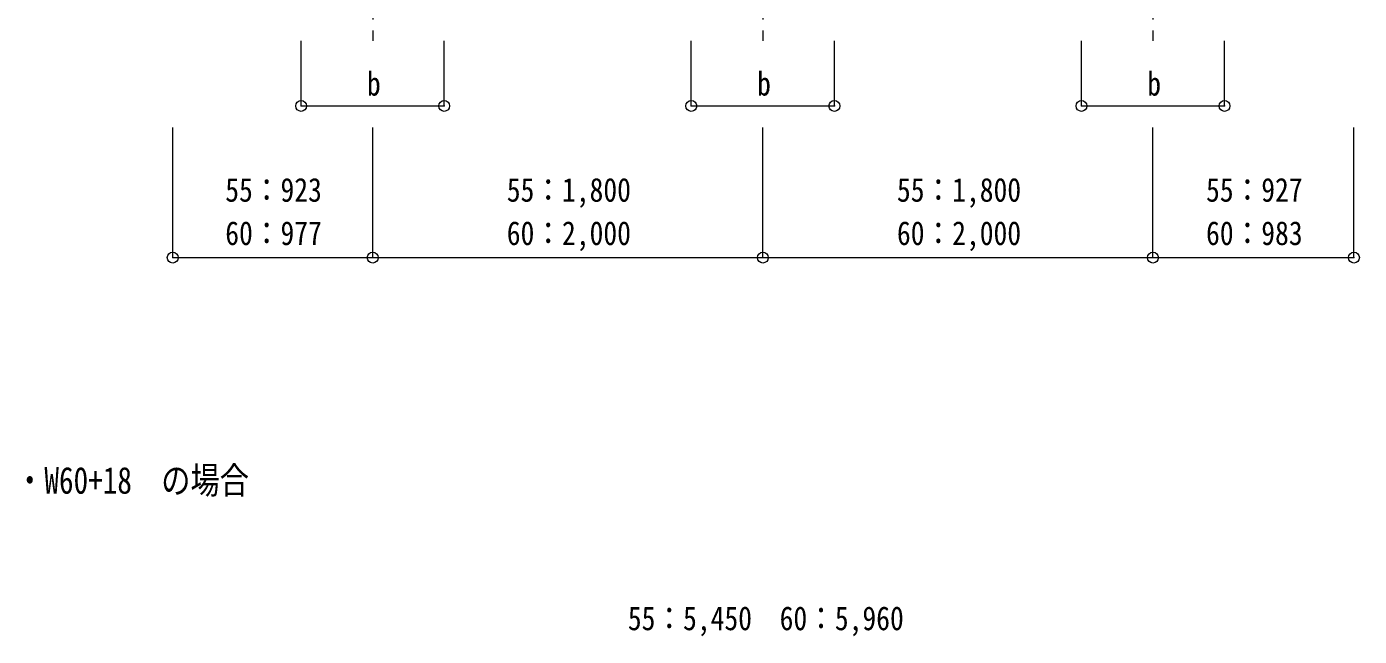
# Model space of a CAD drawing. Units: millimetres at full size, sheet at 1:50; details may follow other scales. Extents: x -14053 to 14053, y -9700 to 9700.
# Drawn here: x 2191 to 8339, y 1356 to 4170 of the extents above; entities that cross this region are included whole.
import ezdxf
from ezdxf.enums import TextEntityAlignment as Align

# ---------------------------------------------------------------- set-up
doc = ezdxf.new("R2010")
doc.units = ezdxf.units.MM
doc.header["$LTSCALE"] = 50
doc.header["$PDMODE"] = 32
doc.header["$PDSIZE"] = 50
doc.linetypes.add('CHAIN1', pattern=[8, 5, -1, 1, -1])
for name, color, linetype, lineweight in [('0-3_階段', 7, 'CHAIN1', 9), ('0-8_外構', 6, 'Continuous', 9), ('0-D_記号', 7, 'Continuous', 9)]:
    doc.layers.add(name, color=color, linetype=linetype, lineweight=lineweight)
doc.styles.add('ＭＳ ゴシック', font='')
doc.styles.get('ＭＳ ゴシック').set_extended_font_data('MS Gothic')

msp = doc.modelspace()

# ---------------------------------------------------------------- linework, layer by layer
at = {"layer": '0-3_階段'}
for p, q in [((3786.91, 4453.14), (3786.91, 4104.14)), ((5586.91, 4453.14), (5586.91, 4104.14)), ((7386.91, 4453.14), (7386.91, 4104.14))]:
    msp.add_line(p, q, dxfattribs=at)
at = {"layer": '0-8_外構'}
for p, q in [((3456.91, 3804.14), (3456.91, 4104.14)), ((4116.91, 3804.14), (4116.91, 4104.14)), ((5256.91, 3804.14), (5256.91, 4104.14)), ((5916.91, 3804.14), (5916.91, 4104.14)), ((7056.91, 3804.14), (7056.91, 4104.14)), ((7716.91, 3804.14), (7716.91, 4104.14)), ((3456.91, 3804.14), (4116.91, 3804.14)), ((5256.91, 3804.14), (5916.91, 3804.14)), ((7056.91, 3804.14), (7716.91, 3804.14)), ((2864.26, 3104.14), (2864.26, 3704.14)), ((5586.91, 3104.14), (5586.91, 3704.14)), ((7386.91, 3104.14), (7386.91, 3704.14)), ((8313.93, 3104.14), (8313.93, 3704.14)), ((3786.91, 3104.14), (5586.91, 3104.14)), ((5586.91, 3104.14), (7386.91, 3104.14)), ((7386.91, 3104.14), (8313.93, 3104.14))]:
    msp.add_line(p, q, dxfattribs=at)
msp.add_lwpolyline([(2864.26, 3104.14), (3786.91, 3104.14), (3786.91, 3704.14)], dxfattribs=at)
for p in [(3456.91, 3804.14), (4116.91, 3804.14), (5256.91, 3804.14), (5916.91, 3804.14), (7056.91, 3804.14), (7716.91, 3804.14), (2864.26, 3104.14), (3786.91, 3104.14), (5586.91, 3104.14), (7386.91, 3104.14), (8313.93, 3104.14)]:
    msp.add_point(p, dxfattribs=at)

# ---------------------------------------------------------------- texts
at = {"layer": '0-8_外構', "color": 7, "style": 'ＭＳ ゴシック', "width": 0.85}
for s, p in [('b', (3760.66, 3819.14)), ('b', (5560.66, 3819.14)), ('b', (7360.66, 3819.14)), ('55：923', (3106.84, 3329.14)), ('55：1,800', (4405.66, 3329.14)), ('55：1,800', (6205.66, 3329.14)), ('55：927', (7631.67, 3329.14)), ('60：977', (3106.84, 3129.14)), ('60：2,000', (4405.66, 3129.14)), ('60：2,000', (6205.66, 3129.14)), ('60：983', (7631.67, 3129.14)), ('55：5,450\u300060：5,960', (4964.1, 1351.5))]:
    msp.add_text(s, height=110, dxfattribs=at).set_placement(p, align=Align.BOTTOM_LEFT)
at = {"layer": '0-D_記号', "style": 'ＭＳ ゴシック', "width": 0.8}
msp.add_text('・W60+18\u3000の場合', height=123.7, dxfattribs=at).set_placement((2137.33, 1977.35), align=Align.BOTTOM_LEFT)

doc.saveas('drawing.dxf')
